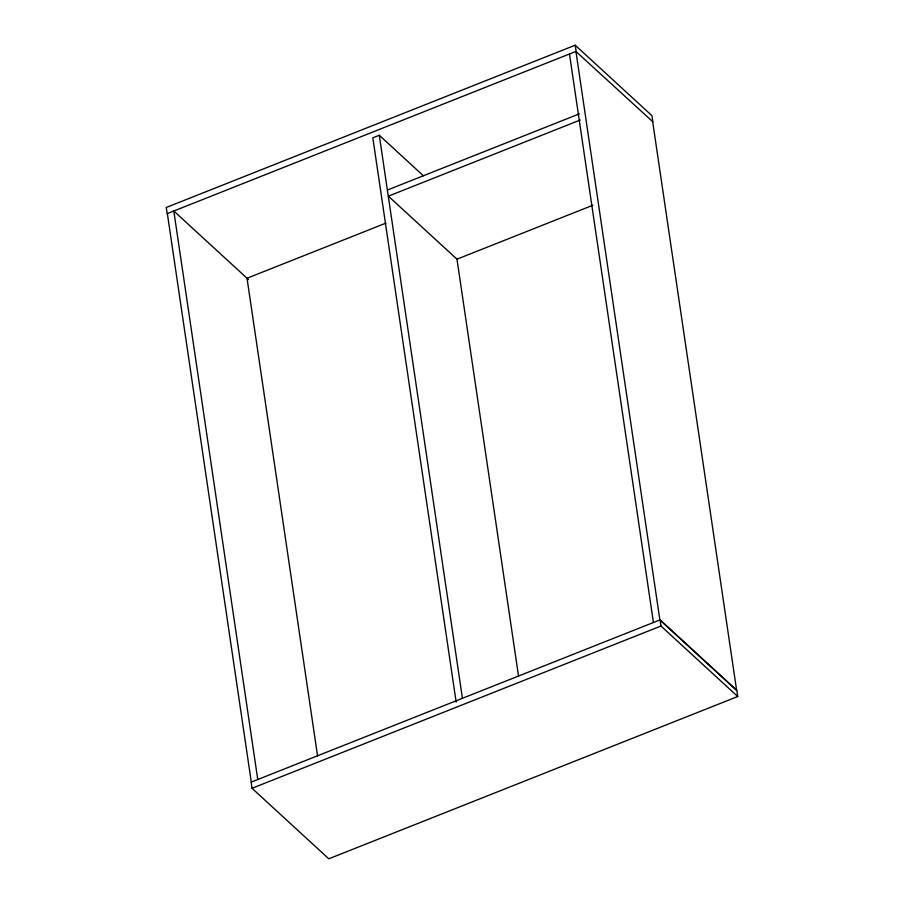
<?xml version="1.0" encoding="UTF-8"?>
<svg xmlns="http://www.w3.org/2000/svg" width="904" height="904" viewBox="0 0 904 904"><rect width="100%" height="100%" fill="white"/><g stroke="black" fill="none" stroke-linecap="round" stroke-linejoin="round"><path stroke-width="1.36" d="M575.193 45.2L166.268 207.479L167.172 213.638L576.108 51.347L575.193 45.2L651.965 115.701L652.88 121.848L575.927 51.426L659.875 619.941L736.647 690.441L652.699 121.916M423.377 175.76L379.284 135.261L372.821 137.826L456.158 702.148M387.454 190.021L579.441 113.825M580.345 119.972L388.358 196.168L456.972 259.177L592.798 205.276M385.906 223.13L247.029 278.24L317.575 755.959M660.056 619.873L251.12 782.152L252.035 788.299L328.807 858.8L737.732 696.521L736.828 690.362L660.056 619.873L660.971 626.02L737.732 696.521M252.035 788.299L660.971 626.02M248.51 279.596L173.805 211.005L257.764 779.519M569.475 53.98L653.422 622.506M456.859 258.431L518.534 676.079M379.284 135.261L462.407 698.193M167.353 213.559L251.301 782.084"/></g></svg>
